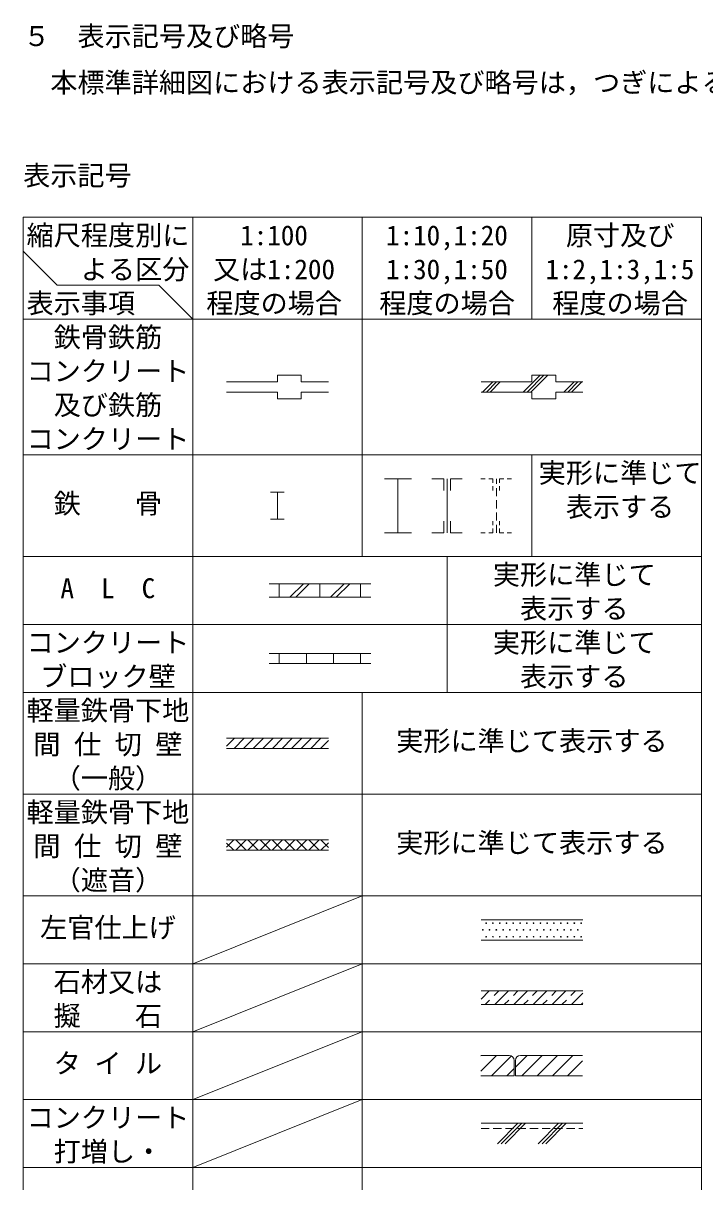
# Model space of a CAD drawing. Units: millimetres on the paper. Extents: x -203 to 203, y -134 to 134.
# Drawn here: x -203.3 to -102.8, y -36.4 to 134.3 of the extents above; entities that cross this region are included whole.
import ezdxf
from ezdxf.enums import TextEntityAlignment as Align

# ---------------------------------------------------------------- set-up
doc = ezdxf.new("R2010")
doc.units = ezdxf.units.MM
doc.linetypes.add('DASHED1', pattern=[1.8, 1.2, -0.6])
for name, color, linetype, lineweight in [('E-1_構造要素', 6, 'Continuous', 13), ('E-2_下地全般', 4, 'Continuous', 5), ('E-4_内外仕上防水', 2, 'Continuous', 9), ('E-7_ハッチ', 4, 'Continuous', 5), ('E-E_金属(水)_石(白)', 4, 'Continuous', 5), ('F-D_枠・罫線', 3, 'Continuous', 9)]:
    doc.layers.add(name, color=color, linetype=linetype, lineweight=lineweight)
doc.layers.add('E-9_文字・引出線', color=3, linetype='Continuous')
doc.layers.add('E-A_室名・固定文字', color=3, linetype='Continuous')
doc.styles.add('ＭＳ ゴシック', font='')
doc.styles.get('ＭＳ ゴシック').set_extended_font_data('MS Gothic')

msp = doc.modelspace()

# ---------------------------------------------------------------- linework, layer by layer
at = {"layer": 'E-1_構造要素'}
for p, q in [((-135.815, 81.479), (-128.323, 81.479)), ((-124.809, 81.479), (-120.83, 81.479)), ((-162.328, 79.98), (-158.327, 79.98)), ((-135.815, 79.976), (-128.323, 79.976)), ((-124.809, 79.976), (-120.83, 79.976)), ((-150.073, 67.218), (-146.072, 67.218)), ((-148.062, 59.238), (-148.062, 67.218)), ((-143.067, 67.218), (-141.31, 67.218)), ((-141.31, 67.218), (-141.31, 65.482)), ((-140.823, 59.238), (-140.823, 67.218)), ((-135.828, 67.218), (-135.193, 67.218)), ((-134.685, 67.218), (-134.071, 67.218)), ((-134.071, 67.218), (-134.071, 66.604)), ((-131.319, 67.218), (-131.954, 67.218)), ((-166.84, 65.228), (-164.829, 65.228)), ((-165.824, 61.227), (-165.824, 65.228)), ((-134.071, 66.096), (-134.071, 65.482)), ((-133.076, 66.096), (-133.076, 65.482)), ((-166.84, 61.227), (-164.829, 61.227)), ((-141.31, 59.238), (-141.31, 60.973)), ((-134.071, 60.36), (-134.071, 60.973)), ((-133.076, 60.36), (-133.076, 60.973)), ((-133.076, 59.238), (-133.076, 59.852)), ((-150.073, 59.238), (-146.072, 59.238)), ((-143.067, 59.238), (-141.31, 59.238)), ((-135.828, 59.238), (-135.193, 59.238)), ((-132.441, 59.238), (-133.076, 59.238)), ((-131.319, 59.238), (-131.954, 59.238)), ((-135.815, -27.77), (-120.83, -27.77))]:
    msp.add_line(p, q, dxfattribs=at)
at = {"layer": 'E-1_構造要素', "linetype": 'DASHED1'}
for p, q in [((-133.563, 59.238), (-133.563, 67.218)), ((-135.815, -28.532), (-120.83, -28.532))]:
    msp.add_line(p, q, dxfattribs=at)
at = {"layer": 'E-1_構造要素'}
for points in [[(-173.334, 81.483), (-165.82, 81.483), (-165.82, 82.478), (-162.328, 82.478), (-162.328, 81.483), (-158.327, 81.483)], [(-124.809, 81.479), (-124.809, 82.474), (-128.323, 82.474), (-128.323, 81.479)], [(-173.334, 79.98), (-165.82, 79.98), (-165.82, 78.964), (-162.328, 78.964), (-162.328, 79.98)], [(-128.323, 79.976), (-128.323, 78.96), (-124.809, 78.96), (-124.809, 79.976)], [(-138.579, 67.218), (-140.315, 67.218), (-140.315, 65.482)], [(-132.441, 67.218), (-133.076, 67.218), (-133.076, 66.604)], [(-138.579, 59.238), (-140.315, 59.238), (-140.315, 60.973)], [(-134.685, 59.238), (-134.071, 59.238), (-134.071, 59.852)]]:
    msp.add_lwpolyline(points, dxfattribs=at)
at = {"layer": 'E-2_下地全般'}
for p, q in [((-167.074, 51.722), (-152.074, 51.722)), ((-165.574, 51.722), (-165.574, 49.733)), ((-159.574, 51.722), (-159.574, 49.733)), ((-153.574, 51.722), (-153.574, 49.733)), ((-167.074, 49.733), (-152.074, 49.733)), ((-167.074, 41.478), (-152.074, 41.478)), ((-165.574, 41.478), (-165.574, 39.978)), ((-161.574, 41.478), (-161.574, 39.978)), ((-157.574, 41.478), (-157.574, 39.978)), ((-153.574, 41.478), (-153.574, 39.978)), ((-167.074, 39.978), (-152.074, 39.978)), ((-173.327, 28.978), (-158.32, 28.978)), ((-173.327, 27.478), (-158.32, 27.478)), ((-173.334, 13.978), (-158.327, 13.978)), ((-173.334, 12.478), (-158.327, 12.478))]:
    msp.add_line(p, q, dxfattribs=at)
at = {"layer": 'E-4_内外仕上防水'}
for p, q in [((-135.815, 2.23), (-120.83, 2.23)), ((-135.815, -0.775), (-120.83, -0.775)), ((-135.837, -17.77), (-131.688, -17.77)), ((-130.947, -18.51), (-130.947, -20.775)), ((-130.736, -18.51), (-130.736, -20.775)), ((-129.995, -17.77), (-120.851, -17.77)), ((-135.837, -20.775), (-130.947, -20.775)), ((-130.736, -20.775), (-120.851, -20.775))]:
    msp.add_line(p, q, dxfattribs=at)
for centre, start, end in [((-131.688, -18.51), 0, 90), ((-129.995, -18.51), 90, 180)]:
    msp.add_arc(centre, 0.741, start, end, dxfattribs=at)
at = {"layer": 'E-7_ハッチ'}
for p, q in [((-129.593, 79.976), (-127.095, 82.474)), ((-129.042, 79.976), (-126.545, 82.474)), ((-128.471, 79.976), (-125.973, 82.474)), ((-135.604, 79.976), (-134.101, 81.479)), ((-135.032, 79.976), (-133.53, 81.479)), ((-134.461, 79.976), (-132.979, 81.479)), ((-123.602, 79.976), (-122.1, 81.479)), ((-123.031, 79.976), (-121.528, 81.479)), ((-122.481, 79.976), (-120.978, 81.479)), ((-163.992, 49.733), (-162.002, 51.722)), ((-163.145, 49.733), (-161.155, 51.722)), ((-158.002, 49.733), (-155.992, 51.722)), ((-157.156, 49.733), (-155.145, 51.722)), ((-173.327, 27.795), (-172.145, 28.978)), ((-172.231, 27.478), (-170.731, 28.978)), ((-170.816, 27.478), (-169.316, 28.978)), ((-169.402, 27.478), (-167.902, 28.978)), ((-167.988, 27.478), (-166.488, 28.978)), ((-166.574, 27.478), (-165.074, 28.978)), ((-165.16, 27.478), (-163.66, 28.978)), ((-163.745, 27.478), (-162.245, 28.978)), ((-162.331, 27.478), (-160.831, 28.978)), ((-160.917, 27.478), (-159.417, 28.978)), ((-159.503, 27.478), (-158.32, 28.66)), ((-173.334, 12.927), (-172.266, 13.978)), ((-171.988, 12.478), (-170.467, 13.978)), ((-170.466, 12.478), (-171.988, 13.978)), ((-170.189, 12.478), (-168.668, 13.978)), ((-168.667, 12.478), (-170.189, 13.978)), ((-168.39, 12.478), (-166.868, 13.978)), ((-166.868, 12.478), (-168.39, 13.978)), ((-166.59, 12.478), (-165.09, 13.978)), ((-165.09, 12.478), (-166.59, 13.978)), ((-164.813, 12.478), (-163.291, 13.978)), ((-163.291, 12.478), (-164.812, 13.978)), ((-163.014, 12.478), (-161.492, 13.978)), ((-161.492, 12.478), (-163.013, 13.978)), ((-161.214, 12.478), (-159.693, 13.978)), ((-159.693, 12.478), (-161.214, 13.978)), ((-158.327, 12.89), (-159.415, 13.978)), ((-172.266, 12.478), (-173.334, 13.529)), ((-159.415, 12.478), (-158.327, 13.565)), ((-135.815, -9.459), (-134.624, -8.267)), ((-133.88, -8.937), (-133.21, -8.267)), ((-133.806, -10.278), (-131.795, -8.267)), ((-131.051, -8.937), (-130.381, -8.267)), ((-130.978, -10.278), (-128.967, -8.267)), ((-128.223, -8.937), (-127.553, -8.267)), ((-128.149, -10.278), (-126.138, -8.267)), ((-125.395, -8.937), (-124.724, -8.267)), ((-125.321, -10.278), (-123.31, -8.267)), ((-122.566, -8.937), (-121.896, -8.267)), ((-135.22, -10.278), (-134.55, -9.607)), ((-132.392, -10.278), (-131.722, -9.607)), ((-129.564, -10.278), (-128.893, -9.607)), ((-126.735, -10.278), (-126.065, -9.607)), ((-123.907, -10.278), (-123.236, -9.607)), ((-122.492, -10.278), (-120.83, -8.615)), ((-121.078, -10.278), (-120.83, -10.029)), ((-135.837, -17.854), (-135.773, -17.77)), ((-135.837, -20.098), (-133.53, -17.77)), ((-134.27, -20.775), (-131.349, -17.854)), ((-130.736, -19.484), (-129.042, -17.77)), ((-129.783, -20.775), (-126.799, -17.77)), ((-127.539, -20.775), (-124.555, -17.77)), ((-125.296, -20.775), (-122.29, -17.77)), ((-123.052, -20.775), (-120.851, -18.553)), ((-132.027, -20.775), (-130.947, -19.675)), ((-133.381, -30.775), (-130.397, -27.77)), ((-132.831, -30.775), (-129.825, -27.77)), ((-132.26, -30.775), (-129.254, -27.77)), ((-127.391, -30.775), (-124.386, -27.77)), ((-126.82, -30.775), (-123.814, -27.77)), ((-126.248, -30.775), (-123.264, -27.77))]:
    msp.add_line(p, q, dxfattribs=at)
for centre in [(-135.065, 1.728), (-134.065, 1.728), (-133.065, 1.728), (-132.065, 1.728), (-131.065, 1.728), (-130.065, 1.728), (-129.065, 1.728), (-128.065, 1.728), (-127.065, 1.728), (-126.065, 1.728), (-125.065, 1.728), (-124.065, 1.728), (-123.065, 1.728), (-122.065, 1.728), (-121.065, 1.728), (-135.565, 0.728), (-134.565, 0.728), (-133.565, 0.728), (-132.565, 0.728), (-131.565, 0.728), (-130.565, 0.728), (-129.565, 0.728), (-128.565, 0.728), (-127.565, 0.728), (-126.565, 0.728), (-125.565, 0.728), (-124.565, 0.728), (-123.565, 0.728), (-122.565, 0.728), (-121.565, 0.728), (-135.065, -0.272), (-134.065, -0.272), (-133.065, -0.272), (-132.065, -0.272), (-131.065, -0.272), (-130.065, -0.272), (-129.065, -0.272), (-128.065, -0.272), (-127.065, -0.272), (-126.065, -0.272), (-125.065, -0.272), (-124.065, -0.272), (-123.065, -0.272), (-122.065, -0.272), (-121.065, -0.272)]:
    msp.add_circle(centre, 0.05, dxfattribs=at)
at = {"layer": 'E-E_金属(水)_石(白)', "color": 7, "lineweight": 9}
for p, q in [((-135.815, -8.267), (-120.83, -8.267)), ((-135.815, -10.278), (-120.83, -10.278))]:
    msp.add_line(p, q, dxfattribs=at)
at = {"layer": 'F-D_枠・罫線'}
for p, q in [((-203.324, -134.28), (-203.324, 105.728)), ((-203.324, 105.728), (-103.322, 105.728)), ((-178.324, 105.728), (-178.324, -134.272)), ((-153.323, 105.728), (-153.323, 55.728)), ((-128.323, 105.728), (-128.323, 90.728)), ((-103.322, 105.728), (-103.322, -134.272)), ((-203.324, 100.728), (-198.324, 95.728)), ((-198.324, 95.728), (-183.324, 95.728)), ((-178.324, 90.728), (-183.324, 95.728)), ((-203.324, 90.728), (-103.322, 90.728)), ((-203.324, 70.728), (-103.322, 70.728)), ((-128.323, 70.728), (-128.323, 55.728)), ((-203.324, 55.728), (-103.322, 55.728)), ((-140.823, 55.728), (-140.823, 35.728)), ((-203.324, 45.728), (-103.322, 45.728)), ((-203.324, 35.728), (-103.322, 35.728)), ((-153.323, 35.728), (-153.323, -134.272)), ((-203.324, 20.728), (-103.322, 20.728)), ((-203.324, 5.728), (-103.322, 5.728)), ((-178.324, -4.272), (-153.323, 5.728)), ((-203.324, -4.272), (-103.322, -4.272)), ((-153.323, -4.272), (-178.324, -14.272)), ((-203.324, -14.272), (-103.322, -14.272)), ((-178.305, -24.272), (-153.323, -14.272)), ((-203.324, -24.287), (-103.322, -24.287)), ((-153.323, -24.287), (-178.324, -34.272)), ((-203.324, -34.272), (-103.322, -34.272))]:
    msp.add_line(p, q, dxfattribs=at)

# ---------------------------------------------------------------- texts
at = {"layer": 'E-9_文字・引出線', "style": 'ＭＳ ゴシック'}
for s, p in [('縮尺程度別に', (-202.824, 100.728)), ('よる区分', (-194.824, 95.728)), ('鉄骨鉄筋', (-198.824, 85.728)), ('コンクリート', (-202.824, 80.728)), ('及び鉄筋', (-198.824, 75.728)), ('コンクリート', (-202.824, 70.728)), ('実形に準じて', (-127.322, 65.728)), ('鉄    骨', (-198.824, 61.228)), ('表示する', (-123.322, 60.728)), ('実形に準じて', (-134.072, 50.728)), ('A  L  C', (-197.824, 48.728)), ('表示する', (-130.072, 45.728)), ('コンクリート', (-202.824, 40.728)), ('実形に準じて', (-134.072, 40.728)), ('ブロック壁', (-200.824, 35.728)), ('表示する', (-130.072, 35.728)), ('軽量鉄骨下地', (-202.824, 30.728)), ('間 仕 切 壁', (-201.824, 25.728)), ('実形に準じて表示する', (-148.323, 26.228)), ('（一般）', (-198.824, 20.728)), ('軽量鉄骨下地', (-202.824, 15.728)), ('実形に準じて表示する', (-148.323, 11.228)), ('間 仕 切 壁', (-201.824, 10.728)), ('（遮音）', (-198.824, 5.728)), ('左官仕上げ', (-200.824, -1.272)), ('石材又は', (-198.824, -9.272)), ('擬    石', (-198.824, -14.272)), ('タ イ ル', (-198.824, -21.272)), ('コンクリート', (-202.824, -29.272)), ('打増し・', (-198.824, -34.272))]:
    msp.add_text(s, height=2.933, dxfattribs=at).set_placement(p, align=Align.BOTTOM_LEFT)
at = {"layer": 'E-A_室名・固定文字', "style": 'ＭＳ ゴシック'}
for s, p in [('５\u3000表示記号及び略号', (-203.324, 130.082)), ('\u3000本標準詳細図における表示記号及び略号は，つぎによるほか，「建築工事設計図書作成基準」による。', (-203.324, 123.253)), ('表示記号', (-203.324, 109.552)), ('1:100', (-171.324, 100.728)), ('1:10,1:20', (-149.823, 100.728)), ('原寸及び', (-123.322, 100.728)), ('又は1:200', (-175.324, 95.728)), ('1:30,1:50', (-149.823, 95.728)), ('1:2,1:3,1:5', (-126.322, 95.728)), ('表示事項', (-202.824, 90.728)), ('程度の場合', (-176.324, 90.728)), ('程度の場合', (-150.823, 90.728)), ('程度の場合', (-125.322, 90.728))]:
    msp.add_text(s, height=2.933, dxfattribs=at).set_placement(p, align=Align.BOTTOM_LEFT)

doc.saveas('drawing.dxf')
